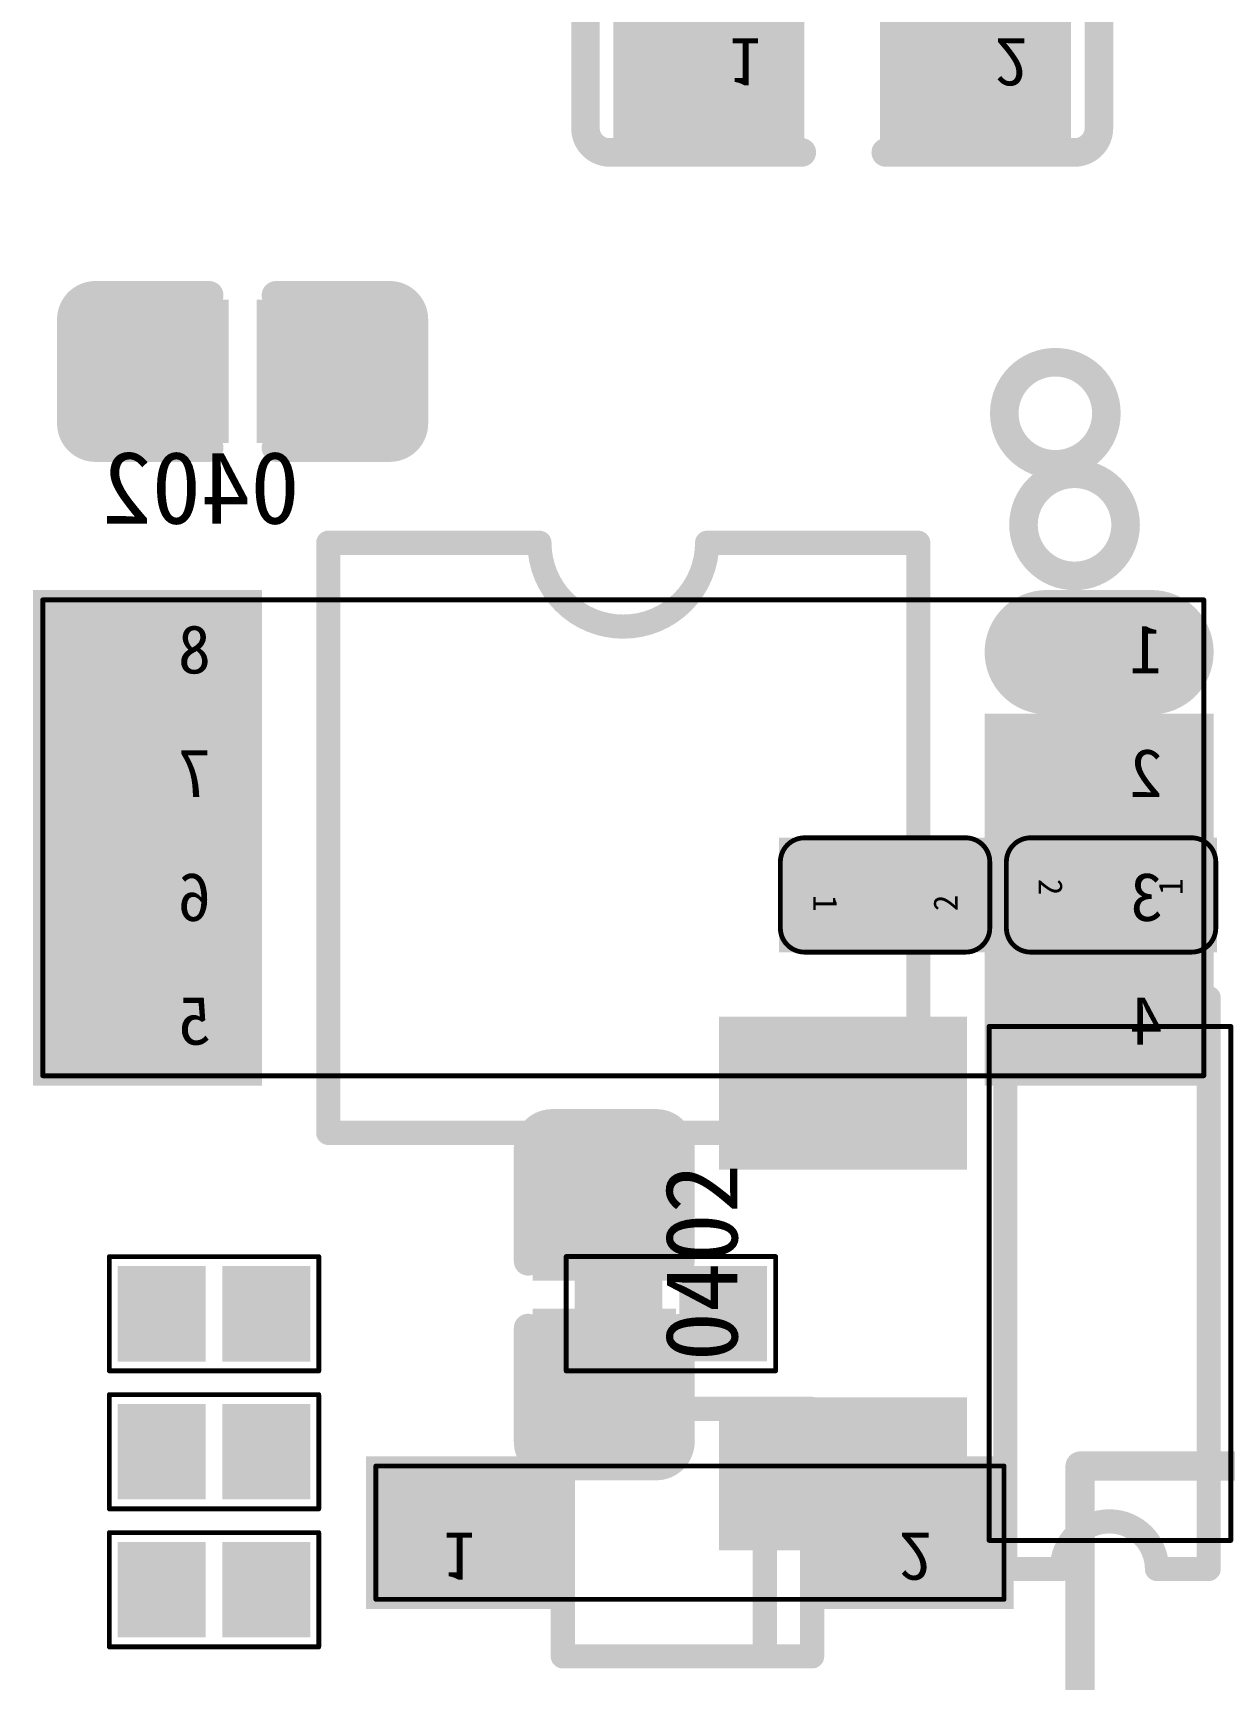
# Model space of a CAD drawing. Header units: millimetres. Extents: x 7.33 to 10.08, y 7.01 to 8.78.
# Drawn here: x 9.6034 to 9.8498, y 7.4157 to 7.7561 of the extents above; entities that cross this region are included whole.
import ezdxf

# ---------------------------------------------------------------- set-up
doc = ezdxf.new("R2010")
doc.units = ezdxf.units.MM
doc.header["$MEASUREMENT"] = 0
for name, color, linetype in [('BottomLayer', 5, 'Continuous'), ('BottomOverlay', 54, 'Continuous'), ('BottomPaste', 16, 'Continuous'), ('BottomSolder', 6, 'Continuous'), ('Mechanical1', 6, 'Continuous'), ('Mechanical16', 56, 'Continuous'), ('Mechanical20', 56, 'Continuous'), ('Mechanical5', 56, 'Continuous'), ('TopLayer', 1, 'Continuous'), ('TopOverlay', 2, 'Continuous'), ('TopPaste', 8, 'Continuous'), ('TopSolder', 216, 'Continuous')]:
    doc.layers.add(name, color=color, linetype=linetype)

# ---------------------------------------------------------------- blocks, each defined once
blk = doc.blocks.new('TSSOP8_3R10X3R10X1R10_B_16')
at = {"layer": 'BottomLayer', "const_width": 0.01772}
blk.add_lwpolyline([(-0.10926, -0.03839), (-0.0876, -0.03839)], dxfattribs=at)
at = {"layer": 'BottomLayer', "const_width": 0.00886}
for points in [[(-0.11369, -0.03839, 1), (-0.10483, -0.03839, 1)], [(-0.09203, -0.03839, 1), (-0.08317, -0.03839, 1)]]:
    blk.add_lwpolyline(points, format="xyb", close=True, dxfattribs=at)
at = {"layer": 'BottomLayer'}
for points in [[(-0.07874, 0.04725), (-0.11811, 0.04725), (-0.07874, 0.02953), (-0.11811, 0.02953)], [(0.11811, 0.04725), (0.07874, 0.04725), (0.11811, 0.02953), (0.07874, 0.02953)], [(-0.07874, 0.02166), (-0.11811, 0.02166), (-0.07874, 0.00394), (-0.11811, 0.00394)], [(0.11811, 0.02166), (0.07874, 0.02166), (0.11811, 0.00394), (0.07874, 0.00394)], [(-0.07874, -0.00394), (-0.11811, -0.00394), (-0.07874, -0.02166), (-0.11811, -0.02166)], [(0.11811, -0.00394), (0.07874, -0.00394), (0.11811, -0.02166), (0.07874, -0.02166)], [(0.11811, -0.02953), (0.07874, -0.02953), (0.11811, -0.04725), (0.07874, -0.04725)]]:
    blk.add_solid(points, dxfattribs=at)
at = {"layer": 'BottomOverlay', "const_width": 0.005}
for points in [[(0.06102, 0.06102), (-0.06102, 0.06102)], [(-0.06102, 0.06102), (-0.06102, -0.06102)], [(0.06102, 0.06102), (0.06102, -0.06102)], [(-0.01734, -0.06102), (-0.06102, -0.06102)], [(0.06102, -0.06102), (0.01734, -0.06102)]]:
    blk.add_lwpolyline(points, dxfattribs=at)
at = {"layer": 'BottomOverlay'}
for points, const_width in [([(-0.06227, 0.06102, 1), (-0.05977, 0.06102, 1)], 0.0025), ([(-0.06227, 0.06102, 1), (-0.05977, 0.06102, 1)], 0.0025), ([(0.05977, 0.06102, 1), (0.06227, 0.06102, 1)], 0.0025), ([(0.05977, 0.06102, 1), (0.06227, 0.06102, 1)], 0.0025), ([(-0.08278, -0.06473, 1), (-0.1039, -0.06473, 1)], 0.00591), ([(-0.06227, -0.06102, 1), (-0.05977, -0.06102, 1)], 0.0025), ([(-0.06227, -0.06102, 1), (-0.05977, -0.06102, 1)], 0.0025), ([(-0.01859, -0.06102, 1), (-0.01609, -0.06102, 1)], 0.0025), ([(-0.01859, -0.06102, 1), (-0.01609, -0.06102, 1)], 0.0025), ([(0.01609, -0.06102, 1), (0.01859, -0.06102, 1)], 0.0025), ([(0.01609, -0.06102, 1), (0.01859, -0.06102, 1)], 0.0025), ([(0.05977, -0.06102, 1), (0.06227, -0.06102, 1)], 0.0025), ([(0.05977, -0.06102, 1), (0.06227, -0.06102, 1)], 0.0025), ([(-0.10537, -0.06473, 1), (-0.10242, -0.06473, 1)], 0.00296), ([(-0.08425, -0.06473, 1), (-0.0813, -0.06473, 1)], 0.00296)]:
    blk.add_lwpolyline(points, format="xyb", close=True, dxfattribs=dict(at, const_width=const_width))
at = {"layer": 'BottomOverlay', "const_width": 0.005}
blk.add_lwpolyline([(-0.01734, -0.06102, -1), (0.01734, -0.06102)], format="xyb", dxfattribs=at)
at = {"layer": 'BottomPaste', "const_width": 0.01772}
blk.add_lwpolyline([(-0.10926, -0.03839), (-0.0876, -0.03839)], dxfattribs=at)
at = {"layer": 'BottomPaste', "const_width": 0.00886}
for points in [[(-0.11369, -0.03839, 1), (-0.10483, -0.03839, 1)], [(-0.09203, -0.03839, 1), (-0.08317, -0.03839, 1)]]:
    blk.add_lwpolyline(points, format="xyb", close=True, dxfattribs=at)
at = {"layer": 'BottomPaste'}
for points in [[(-0.07874, 0.04725), (-0.11811, 0.04725), (-0.07874, 0.02953), (-0.11811, 0.02953)], [(0.11811, 0.04725), (0.07874, 0.04725), (0.11811, 0.02953), (0.07874, 0.02953)], [(-0.07874, 0.02166), (-0.11811, 0.02166), (-0.07874, 0.00394), (-0.11811, 0.00394)], [(0.11811, 0.02166), (0.07874, 0.02166), (0.11811, 0.00394), (0.07874, 0.00394)], [(-0.07874, -0.00394), (-0.11811, -0.00394), (-0.07874, -0.02166), (-0.11811, -0.02166)], [(0.11811, -0.00394), (0.07874, -0.00394), (0.11811, -0.02166), (0.07874, -0.02166)], [(0.11811, -0.02953), (0.07874, -0.02953), (0.11811, -0.04725), (0.07874, -0.04725)]]:
    blk.add_solid(points, dxfattribs=at)
at = {"layer": 'BottomSolder', "const_width": 0.02572}
blk.add_lwpolyline([(-0.10926, -0.03839), (-0.0876, -0.03839)], dxfattribs=at)
at = {"layer": 'BottomSolder', "const_width": 0.01286}
for points in [[(-0.11569, -0.03839, 1), (-0.10283, -0.03839, 1)], [(-0.09403, -0.03839, 1), (-0.08117, -0.03839, 1)]]:
    blk.add_lwpolyline(points, format="xyb", close=True, dxfattribs=at)
at = {"layer": 'BottomSolder'}
for points in [[(-0.07475, 0.05125), (-0.12212, 0.05125), (-0.07475, 0.02553), (-0.12212, 0.02553)], [(0.12212, 0.05125), (0.07475, 0.05125), (0.12212, 0.02553), (0.07475, 0.02553)], [(-0.07475, 0.02566), (-0.12212, 0.02566), (-0.07475, -0.00006), (-0.12212, -0.00006)], [(0.12212, 0.02566), (0.07475, 0.02566), (0.12212, -0.00006), (0.07475, -0.00006)], [(-0.07475, 0.00006), (-0.12212, 0.00006), (-0.07475, -0.02566), (-0.12212, -0.02566)], [(0.12212, 0.00006), (0.07475, 0.00006), (0.12212, -0.02566), (0.07475, -0.02566)], [(0.12212, -0.02553), (0.07475, -0.02553), (0.12212, -0.05125), (0.07475, -0.05125)]]:
    blk.add_solid(points, dxfattribs=at)
at = {"layer": 'Mechanical16'}
for points, const_width in [([(-0.06102, 0.06102), (-0.06102, -0.06102)], 0.005), ([(0.06102, 0.06102), (-0.06102, 0.06102)], 0.005), ([(0.06102, 0.06102), (0.06102, -0.06102)], 0.005), ([(-0.12008, 0.04921), (-0.12008, -0.04921)], 0.001), ([(0.12008, 0.04921), (-0.12008, 0.04921)], 0.001), ([(0.12008, 0.04921), (0.12008, -0.04921)], 0.001), ([(0.12008, -0.04921), (-0.12008, -0.04921)], 0.001), ([(-0.01734, -0.06102), (-0.06102, -0.06102)], 0.005), ([(0.06102, -0.06102), (0.01734, -0.06102)], 0.005)]:
    blk.add_lwpolyline(points, dxfattribs=dict(at, const_width=const_width))
for points, const_width in [([(-0.06227, 0.06102, 1), (-0.05977, 0.06102, 1)], 0.0025), ([(-0.06227, 0.06102, 1), (-0.05977, 0.06102, 1)], 0.0025), ([(0.05977, 0.06102, 1), (0.06227, 0.06102, 1)], 0.0025), ([(0.05977, 0.06102, 1), (0.06227, 0.06102, 1)], 0.0025), ([(-0.12033, 0.04921, 1), (-0.11983, 0.04921, 1)], 0.0005), ([(-0.12033, 0.04921, 1), (-0.11983, 0.04921, 1)], 0.0005), ([(0.11983, 0.04921, 1), (0.12033, 0.04921, 1)], 0.0005), ([(0.11983, 0.04921, 1), (0.12033, 0.04921, 1)], 0.0005), ([(-0.12033, -0.04921, 1), (-0.11983, -0.04921, 1)], 0.0005), ([(-0.12033, -0.04921, 1), (-0.11983, -0.04921, 1)], 0.0005), ([(0.11983, -0.04921, 1), (0.12033, -0.04921, 1)], 0.0005), ([(0.11983, -0.04921, 1), (0.12033, -0.04921, 1)], 0.0005), ([(-0.06227, -0.06102, 1), (-0.05977, -0.06102, 1)], 0.0025), ([(-0.06227, -0.06102, 1), (-0.05977, -0.06102, 1)], 0.0025), ([(-0.01859, -0.06102, 1), (-0.01609, -0.06102, 1)], 0.0025), ([(-0.01859, -0.06102, 1), (-0.01609, -0.06102, 1)], 0.0025), ([(0.01609, -0.06102, 1), (0.01859, -0.06102, 1)], 0.0025), ([(0.01609, -0.06102, 1), (0.01859, -0.06102, 1)], 0.0025), ([(0.05977, -0.06102, 1), (0.06227, -0.06102, 1)], 0.0025), ([(0.05977, -0.06102, 1), (0.06227, -0.06102, 1)], 0.0025), ([(-0.07881, -0.0878, 1), (-0.09993, -0.0878, 1)], 0.00591), ([(-0.10141, -0.0878, 1), (-0.09845, -0.0878, 1)], 0.00296), ([(-0.08029, -0.0878, 1), (-0.07733, -0.0878, 1)], 0.00296)]:
    blk.add_lwpolyline(points, format="xyb", close=True, dxfattribs=dict(at, const_width=const_width))
at = {"layer": 'Mechanical16', "const_width": 0.005}
blk.add_lwpolyline([(-0.01734, -0.06102, -1), (0.01734, -0.06102)], format="xyb", dxfattribs=at)
at = {"layer": 'Mechanical20', "text_generation_flag": 2}
for s, p in [('4', (-0.11154, 0.04278)), ('5', (0.08532, 0.04278)), ('3', (-0.11154, 0.01719)), ('6', (0.08532, 0.01719)), ('2', (-0.11154, -0.00841)), ('7', (0.08532, -0.00841)), ('1', (-0.11154, -0.034)), ('8', (0.08532, -0.034))]:
    blk.add_text(s, height=0.01, rotation=180, dxfattribs=at).set_placement(p)
blk = doc.blocks.new('SOT_23_5_17')
at = {"layer": 'Mechanical16'}
for points, const_width in [([(-0.02041, 0.05905), (-0.02041, -0.05905)], 0.005), ([(-0.00972, 0.05905), (-0.02041, 0.05905)], 0.005), ([(0.02165, 0.05905), (0.00996, 0.05905)], 0.005), ([(0.02165, 0.05905), (0.02165, -0.05905)], 0.005), ([(0.025, 0.05315), (-0.025, 0.05315)], 0.001), ([(-0.025, 0.05315), (-0.025, -0.05315)], 0.001), ([(0.025, 0.05315), (0.025, -0.05315)], 0.001), ([(0.025, -0.05315), (-0.025, -0.05315)], 0.001), ([(0.02165, -0.05905), (-0.02041, -0.05905)], 0.005)]:
    blk.add_lwpolyline(points, dxfattribs=dict(at, const_width=const_width))
for points, const_width in [([(-0.02166, 0.05905, 1), (-0.01916, 0.05905, 1)], 0.0025), ([(-0.02166, 0.05905, 1), (-0.01916, 0.05905, 1)], 0.0025), ([(-0.01097, 0.05905, 1), (-0.00847, 0.05905, 1)], 0.0025), ([(-0.01097, 0.05905, 1), (-0.00847, 0.05905, 1)], 0.0025), ([(0.00871, 0.05905, 1), (0.01121, 0.05905, 1)], 0.0025), ([(0.00871, 0.05905, 1), (0.01121, 0.05905, 1)], 0.0025), ([(0.0204, 0.05905, 1), (0.0229, 0.05905, 1)], 0.0025), ([(0.0204, 0.05905, 1), (0.0229, 0.05905, 1)], 0.0025), ([(-0.02525, 0.05315, 1), (-0.02475, 0.05315, 1)], 0.0005), ([(-0.02525, 0.05315, 1), (-0.02475, 0.05315, 1)], 0.0005), ([(0.02475, 0.05315, 1), (0.02525, 0.05315, 1)], 0.0005), ([(0.02475, 0.05315, 1), (0.02525, 0.05315, 1)], 0.0005), ([(-0.02525, -0.05315, 1), (-0.02475, -0.05315, 1)], 0.0005), ([(-0.02525, -0.05315, 1), (-0.02475, -0.05315, 1)], 0.0005), ([(0.02475, -0.05315, 1), (0.02525, -0.05315, 1)], 0.0005), ([(0.02475, -0.05315, 1), (0.02525, -0.05315, 1)], 0.0005), ([(-0.02166, -0.05905, 1), (-0.01916, -0.05905, 1)], 0.0025), ([(-0.02166, -0.05905, 1), (-0.01916, -0.05905, 1)], 0.0025), ([(0.0204, -0.05905, 1), (0.0229, -0.05905, 1)], 0.0025), ([(0.0204, -0.05905, 1), (0.0229, -0.05905, 1)], 0.0025)]:
    blk.add_lwpolyline(points, format="xyb", close=True, dxfattribs=dict(at, const_width=const_width))
at = {"layer": 'Mechanical16', "const_width": 0.005}
blk.add_lwpolyline([(0.00996, 0.05905, -1), (-0.00972, 0.05905)], format="xyb", dxfattribs=at)
at = {"layer": 'TopLayer', "const_width": 0.02362}
blk.add_lwpolyline([(-0.04515, 0.03937), (-0.06485, 0.03937)], dxfattribs=at)
at = {"layer": 'TopLayer', "const_width": 0.01181}
for points in [[(-0.07075, 0.03937, 1), (-0.05894, 0.03937, 1)], [(-0.05106, 0.03937, 1), (-0.03925, 0.03937, 1)]]:
    blk.add_lwpolyline(points, format="xyb", close=True, dxfattribs=at)
at = {"layer": 'TopLayer'}
for points in [[(0.03358, 0.05118), (0.03358, 0.02756), (0.0769, 0.05118), (0.0769, 0.02756)], [(-0.07666, 0.01181), (-0.07666, -0.01181), (-0.03334, 0.01181), (-0.03334, -0.01181)], [(-0.07666, -0.02756), (-0.07666, -0.05118), (-0.03334, -0.02756), (-0.03334, -0.05118)], [(0.03358, -0.02756), (0.03358, -0.05118), (0.0769, -0.02756), (0.0769, -0.05118)]]:
    blk.add_solid(points, dxfattribs=at)
at = {"layer": 'TopOverlay'}
for p, q in [((-0.04789, 0.05906), (-0.06102, 0.06398)), ((-0.06102, 0.06398), (-0.06102, 0.05413)), ((-0.06102, 0.05413), (-0.04789, 0.05906))]:
    blk.add_line(p, q, dxfattribs=at)
at = {"layer": 'TopOverlay', "const_width": 0.005}
for points in [[(-0.00972, 0.05905), (-0.02041, 0.05905)], [(-0.02041, 0.05905), (-0.02041, -0.05905)], [(0.02165, 0.05905), (0.00996, 0.05905)], [(0.02165, 0.05905), (0.02165, -0.05905)], [(0.02165, -0.05905), (-0.02041, -0.05905)]]:
    blk.add_lwpolyline(points, dxfattribs=at)
at = {"layer": 'TopOverlay', "const_width": 0.0025}
for points in [[(-0.02166, 0.05905, 1), (-0.01916, 0.05905, 1)], [(-0.02166, 0.05905, 1), (-0.01916, 0.05905, 1)], [(-0.01097, 0.05905, 1), (-0.00847, 0.05905, 1)], [(-0.01097, 0.05905, 1), (-0.00847, 0.05905, 1)], [(0.00871, 0.05905, 1), (0.01121, 0.05905, 1)], [(0.00871, 0.05905, 1), (0.01121, 0.05905, 1)], [(0.0204, 0.05905, 1), (0.0229, 0.05905, 1)], [(0.0204, 0.05905, 1), (0.0229, 0.05905, 1)], [(-0.02166, -0.05905, 1), (-0.01916, -0.05905, 1)], [(-0.02166, -0.05905, 1), (-0.01916, -0.05905, 1)], [(0.0204, -0.05905, 1), (0.0229, -0.05905, 1)], [(0.0204, -0.05905, 1), (0.0229, -0.05905, 1)]]:
    blk.add_lwpolyline(points, format="xyb", close=True, dxfattribs=at)
at = {"layer": 'TopOverlay', "const_width": 0.005}
blk.add_lwpolyline([(0.00996, 0.05905, -1), (-0.00972, 0.05905)], format="xyb", dxfattribs=at)
at = {"layer": 'TopPaste', "const_width": 0.02362}
blk.add_lwpolyline([(-0.04515, 0.03937), (-0.06485, 0.03937)], dxfattribs=at)
at = {"layer": 'TopPaste', "const_width": 0.01181}
for points in [[(-0.07075, 0.03937, 1), (-0.05894, 0.03937, 1)], [(-0.05106, 0.03937, 1), (-0.03925, 0.03937, 1)]]:
    blk.add_lwpolyline(points, format="xyb", close=True, dxfattribs=at)
at = {"layer": 'TopPaste'}
for points in [[(0.03358, 0.05118), (0.03358, 0.02756), (0.0769, 0.05118), (0.0769, 0.02756)], [(-0.07666, 0.01181), (-0.07666, -0.01181), (-0.03334, 0.01181), (-0.03334, -0.01181)], [(-0.07666, -0.02756), (-0.07666, -0.05118), (-0.03334, -0.02756), (-0.03334, -0.05118)], [(0.03358, -0.02756), (0.03358, -0.05118), (0.0769, -0.02756), (0.0769, -0.05118)]]:
    blk.add_solid(points, dxfattribs=at)
at = {"layer": 'TopSolder', "const_width": 0.03162}
blk.add_lwpolyline([(-0.04515, 0.03937), (-0.06485, 0.03937)], dxfattribs=at)
at = {"layer": 'TopSolder', "const_width": 0.01581}
for points in [[(-0.07275, 0.03937, 1), (-0.05694, 0.03937, 1)], [(-0.05306, 0.03937, 1), (-0.03725, 0.03937, 1)]]:
    blk.add_lwpolyline(points, format="xyb", close=True, dxfattribs=at)
at = {"layer": 'TopSolder'}
for points in [[(0.02958, 0.05518), (0.02958, 0.02356), (0.0809, 0.05518), (0.0809, 0.02356)], [(-0.08066, 0.01581), (-0.08066, -0.01581), (-0.02934, 0.01581), (-0.02934, -0.01581)], [(-0.08066, -0.02356), (-0.08066, -0.05518), (-0.02934, -0.02356), (-0.02934, -0.05518)], [(0.02958, -0.02356), (0.02958, -0.05518), (0.0809, -0.02356), (0.0809, -0.05518)]]:
    blk.add_solid(points, dxfattribs=at)
blk = doc.blocks.new('R0201_B_97')
at = {"layer": 'BottomLayer'}
for points in [[(-0.01792, -0.00788), (-0.00375, -0.00788), (-0.01792, 0.00787), (-0.00375, 0.00787)], [(0.00374, -0.00788), (0.01791, -0.00788), (0.00374, 0.00787), (0.01791, 0.00787)]]:
    blk.add_solid(points, dxfattribs=at)
at = {"layer": 'BottomOverlay', "const_width": 0.001}
for points in [[(-0.02166, -0.01182), (-0.02166, 0.01182)], [(-0.02166, 0.01182), (0.02166, 0.01182)], [(0.02166, -0.01182), (0.02166, 0.01182)], [(-0.02166, -0.01182), (0.02166, -0.01182)]]:
    blk.add_lwpolyline(points, dxfattribs=at)
at = {"layer": 'BottomOverlay', "const_width": 0.0005}
for points in [[(-0.02191, 0.01182, 1), (-0.02141, 0.01182, 1)], [(-0.02191, 0.01182, 1), (-0.02141, 0.01182, 1)], [(0.02141, 0.01182, 1), (0.02191, 0.01182, 1)], [(0.02141, 0.01182, 1), (0.02191, 0.01182, 1)], [(-0.02191, -0.01182, 1), (-0.02141, -0.01182, 1)], [(-0.02191, -0.01182, 1), (-0.02141, -0.01182, 1)], [(0.02141, -0.01182, 1), (0.02191, -0.01182, 1)], [(0.02141, -0.01182, 1), (0.02191, -0.01182, 1)]]:
    blk.add_lwpolyline(points, format="xyb", close=True, dxfattribs=at)
at = {"layer": 'BottomPaste'}
for points in [[(-0.01792, -0.00788), (-0.00375, -0.00788), (-0.01792, 0.00787), (-0.00375, 0.00787)], [(0.00374, -0.00788), (0.01791, -0.00788), (0.00374, 0.00787), (0.01791, 0.00787)]]:
    blk.add_solid(points, dxfattribs=at)
at = {"layer": 'BottomSolder'}
for points in [[(-0.01992, -0.00988), (-0.00175, -0.00988), (-0.01992, 0.00987), (-0.00175, 0.00987)], [(0.00174, -0.00988), (0.01991, -0.00988), (0.00174, 0.00987), (0.01991, 0.00987)]]:
    blk.add_solid(points, dxfattribs=at)
blk = doc.blocks.new('R0201_B_103')
at = {"layer": 'BottomLayer'}
for points in [[(-0.01792, -0.00788), (-0.00375, -0.00788), (-0.01792, 0.00787), (-0.00375, 0.00787)], [(0.00374, -0.00788), (0.01791, -0.00788), (0.00374, 0.00787), (0.01791, 0.00787)]]:
    blk.add_solid(points, dxfattribs=at)
at = {"layer": 'BottomOverlay', "const_width": 0.001}
for points in [[(-0.02166, 0.01182), (-0.02166, -0.01182)], [(0.02166, 0.01182), (-0.02166, 0.01182)], [(0.02166, 0.01182), (0.02166, -0.01182)], [(0.02166, -0.01182), (-0.02166, -0.01182)]]:
    blk.add_lwpolyline(points, dxfattribs=at)
at = {"layer": 'BottomOverlay', "const_width": 0.0005}
for points in [[(-0.02191, 0.01182, 1), (-0.02141, 0.01182, 1)], [(-0.02191, 0.01182, 1), (-0.02141, 0.01182, 1)], [(0.02141, 0.01182, 1), (0.02191, 0.01182, 1)], [(0.02141, 0.01182, 1), (0.02191, 0.01182, 1)], [(-0.02191, -0.01182, 1), (-0.02141, -0.01182, 1)], [(-0.02191, -0.01182, 1), (-0.02141, -0.01182, 1)], [(0.02141, -0.01182, 1), (0.02191, -0.01182, 1)], [(0.02141, -0.01182, 1), (0.02191, -0.01182, 1)]]:
    blk.add_lwpolyline(points, format="xyb", close=True, dxfattribs=at)
at = {"layer": 'BottomPaste'}
for points in [[(-0.01792, -0.00788), (-0.00375, -0.00788), (-0.01792, 0.00787), (-0.00375, 0.00787)], [(0.00374, -0.00788), (0.01791, -0.00788), (0.00374, 0.00787), (0.01791, 0.00787)]]:
    blk.add_solid(points, dxfattribs=at)
at = {"layer": 'BottomSolder'}
for points in [[(-0.01992, -0.00988), (-0.00175, -0.00988), (-0.01992, 0.00987), (-0.00175, 0.00987)], [(0.00174, -0.00988), (0.01991, -0.00988), (0.00174, 0.00987), (0.01991, 0.00987)]]:
    blk.add_solid(points, dxfattribs=at)
blk = doc.blocks.new('R0201_B_106')
at = {"layer": 'BottomLayer'}
for points in [[(-0.01792, -0.00788), (-0.00375, -0.00788), (-0.01792, 0.00787), (-0.00375, 0.00787)], [(0.00374, -0.00788), (0.01791, -0.00788), (0.00374, 0.00787), (0.01791, 0.00787)]]:
    blk.add_solid(points, dxfattribs=at)
at = {"layer": 'BottomOverlay', "const_width": 0.001}
for points in [[(-0.02166, 0.01182), (-0.02166, -0.01182)], [(0.02166, 0.01182), (-0.02166, 0.01182)], [(0.02166, 0.01182), (0.02166, -0.01182)], [(0.02166, -0.01182), (-0.02166, -0.01182)]]:
    blk.add_lwpolyline(points, dxfattribs=at)
at = {"layer": 'BottomOverlay', "const_width": 0.0005}
for points in [[(-0.02191, 0.01182, 1), (-0.02141, 0.01182, 1)], [(-0.02191, 0.01182, 1), (-0.02141, 0.01182, 1)], [(0.02141, 0.01182, 1), (0.02191, 0.01182, 1)], [(0.02141, 0.01182, 1), (0.02191, 0.01182, 1)], [(-0.02191, -0.01182, 1), (-0.02141, -0.01182, 1)], [(-0.02191, -0.01182, 1), (-0.02141, -0.01182, 1)], [(0.02141, -0.01182, 1), (0.02191, -0.01182, 1)], [(0.02141, -0.01182, 1), (0.02191, -0.01182, 1)]]:
    blk.add_lwpolyline(points, format="xyb", close=True, dxfattribs=at)
at = {"layer": 'BottomPaste'}
for points in [[(-0.01792, -0.00788), (-0.00375, -0.00788), (-0.01792, 0.00787), (-0.00375, 0.00787)], [(0.00374, -0.00788), (0.01791, -0.00788), (0.00374, 0.00787), (0.01791, 0.00787)]]:
    blk.add_solid(points, dxfattribs=at)
at = {"layer": 'BottomSolder'}
for points in [[(-0.01992, -0.00988), (-0.00175, -0.00988), (-0.01992, 0.00987), (-0.00175, 0.00987)], [(0.00174, -0.00988), (0.01991, -0.00988), (0.00174, 0.00987), (0.01991, 0.00987)]]:
    blk.add_solid(points, dxfattribs=at)
blk = doc.blocks.new('R0201_B_107')
at = {"layer": 'BottomLayer'}
for points in [[(-0.01792, -0.00788), (-0.00375, -0.00788), (-0.01792, 0.00787), (-0.00375, 0.00787)], [(0.00374, -0.00788), (0.01791, -0.00788), (0.00374, 0.00787), (0.01791, 0.00787)]]:
    blk.add_solid(points, dxfattribs=at)
at = {"layer": 'BottomOverlay', "const_width": 0.001}
for points in [[(-0.02166, -0.01182), (-0.02166, 0.01182)], [(-0.02166, 0.01182), (0.02166, 0.01182)], [(0.02166, -0.01182), (0.02166, 0.01182)], [(-0.02166, -0.01182), (0.02166, -0.01182)]]:
    blk.add_lwpolyline(points, dxfattribs=at)
at = {"layer": 'BottomOverlay', "const_width": 0.0005}
for points in [[(-0.02191, 0.01182, 1), (-0.02141, 0.01182, 1)], [(-0.02191, 0.01182, 1), (-0.02141, 0.01182, 1)], [(0.02141, 0.01182, 1), (0.02191, 0.01182, 1)], [(0.02141, 0.01182, 1), (0.02191, 0.01182, 1)], [(-0.02191, -0.01182, 1), (-0.02141, -0.01182, 1)], [(-0.02191, -0.01182, 1), (-0.02141, -0.01182, 1)], [(0.02141, -0.01182, 1), (0.02191, -0.01182, 1)], [(0.02141, -0.01182, 1), (0.02191, -0.01182, 1)]]:
    blk.add_lwpolyline(points, format="xyb", close=True, dxfattribs=at)
at = {"layer": 'BottomPaste'}
for points in [[(-0.01792, -0.00788), (-0.00375, -0.00788), (-0.01792, 0.00787), (-0.00375, 0.00787)], [(0.00374, -0.00788), (0.01791, -0.00788), (0.00374, 0.00787), (0.01791, 0.00787)]]:
    blk.add_solid(points, dxfattribs=at)
at = {"layer": 'BottomSolder'}
for points in [[(-0.01992, -0.00988), (-0.00175, -0.00988), (-0.01992, 0.00987), (-0.00175, 0.00987)], [(0.00174, -0.00988), (0.01991, -0.00988), (0.00174, 0.00987), (0.01991, 0.00987)]]:
    blk.add_solid(points, dxfattribs=at)
blk = doc.blocks.new('SOD_323_B_240')
at = {"layer": 'BottomLayer'}
for points in [[(-0.03149, 0.011809), (-0.06299, 0.011809), (-0.03149, -0.011809), (-0.06299, -0.011809)], [(0.06299, 0.011809), (0.03149, 0.011809), (0.06299, -0.011809), (0.03149, -0.011809)]]:
    blk.add_solid(points, dxfattribs=at)
at = {"layer": 'BottomOverlay', "const_width": 0.005}
for points in [[(-0.02527, 0.02559), (-0.02527, -0.02559)], [(0.0263, 0.02559), (-0.02527, 0.02559)], [(0.0263, 0.02559), (0.0263, -0.02559)], [(-0.01549, 0.02362), (-0.01549, -0.02362)], [(0.0263, -0.02559), (-0.02527, -0.02559)]]:
    blk.add_lwpolyline(points, dxfattribs=at)
at = {"layer": 'BottomOverlay', "const_width": 0.0025}
for points in [[(-0.02652, 0.02559, 1), (-0.02402, 0.02559, 1)], [(-0.02652, 0.02559, 1), (-0.02402, 0.02559, 1)], [(0.02505, 0.02559, 1), (0.02755, 0.02559, 1)], [(0.02505, 0.02559, 1), (0.02755, 0.02559, 1)], [(-0.01674, 0.02362, 1), (-0.01424, 0.02362, 1)], [(-0.02652, -0.02559, 1), (-0.02402, -0.02559, 1)], [(-0.02652, -0.02559, 1), (-0.02402, -0.02559, 1)], [(-0.01674, -0.02362, 1), (-0.01424, -0.02362, 1)], [(0.02505, -0.02559, 1), (0.02755, -0.02559, 1)], [(0.02505, -0.02559, 1), (0.02755, -0.02559, 1)]]:
    blk.add_lwpolyline(points, format="xyb", close=True, dxfattribs=at)
at = {"layer": 'BottomPaste'}
for points in [[(-0.03149, 0.011809), (-0.06299, 0.011809), (-0.03149, -0.011809), (-0.06299, -0.011809)], [(0.06299, 0.011809), (0.03149, 0.011809), (0.06299, -0.011809), (0.03149, -0.011809)]]:
    blk.add_solid(points, dxfattribs=at)
at = {"layer": 'BottomSolder'}
for points in [[(-0.02749, 0.015809), (-0.06699, 0.015809), (-0.02749, -0.015809), (-0.06699, -0.015809)], [(0.06699, 0.015809), (0.02749, 0.015809), (0.06699, -0.015809), (0.02749, -0.015809)]]:
    blk.add_solid(points, dxfattribs=at)
at = {"layer": 'Mechanical16', "const_width": 0.001}
for points in [[(-0.06496, 0.01378), (-0.06496, -0.01378)], [(0.06496, 0.01378), (-0.06496, 0.01378)], [(0.06496, 0.01378), (0.06496, -0.01378)], [(0.06496, -0.01378), (-0.06496, -0.01378)]]:
    blk.add_lwpolyline(points, dxfattribs=at)
at = {"layer": 'Mechanical16', "const_width": 0.0005}
for points in [[(-0.06521, 0.01378, 1), (-0.06471, 0.01378, 1)], [(-0.06521, 0.01378, 1), (-0.06471, 0.01378, 1)], [(0.06471, 0.01378, 1), (0.06521, 0.01378, 1)], [(0.06471, 0.01378, 1), (0.06521, 0.01378, 1)], [(-0.06521, -0.01378, 1), (-0.06471, -0.01378, 1)], [(-0.06521, -0.01378, 1), (-0.06471, -0.01378, 1)], [(0.06471, -0.01378, 1), (0.06521, -0.01378, 1)], [(0.06471, -0.01378, 1), (0.06521, -0.01378, 1)]]:
    blk.add_lwpolyline(points, format="xyb", close=True, dxfattribs=at)
at = {"layer": 'Mechanical20', "text_generation_flag": 2}
for s, p in [('2', (-0.04324, 0)), ('1', (0.05124, 0))]:
    blk.add_text(s, height=0.01, dxfattribs=at).set_placement(p)
blk = doc.blocks.new('SOT_23_B_241')
at = {"layer": 'BottomLayer'}
for points in [[(-0.05315, 0.02166), (-0.02165, 0.02166), (-0.05315, 0.06497), (-0.02165, 0.06497)], [(0.02165, 0.02166), (0.05315, 0.02166), (0.02165, 0.06497), (0.05315, 0.06497)], [(-0.01575, -0.06497), (0.01575, -0.06497), (-0.01575, -0.02166), (0.01575, -0.02166)]]:
    blk.add_solid(points, dxfattribs=at)
at = {"layer": 'BottomOverlay', "const_width": 0.00606}
for points in [[(-0.06299, 0.03557), (-0.06299, -0.03543)], [(0.00984, 0.03543), (-0.00984, 0.03543)], [(0.06299, 0.03557), (0.06299, -0.03543)], [(-0.03, -0.03543), (-0.06299, -0.03543)], [(0.06299, -0.03543), (0.03, -0.03543)]]:
    blk.add_lwpolyline(points, dxfattribs=at)
at = {"layer": 'BottomOverlay', "const_width": 0.00303}
for points in [[(-0.0645, 0.03557, 1), (-0.06147, 0.03557, 1)], [(-0.01135, 0.03543, 1), (-0.00832, 0.03543, 1)], [(0.00832, 0.03543, 1), (0.01135, 0.03543, 1)], [(0.06147, 0.03557, 1), (0.0645, 0.03557, 1)], [(-0.0645, -0.03543, 1), (-0.06147, -0.03543, 1)], [(-0.0645, -0.03543, 1), (-0.06147, -0.03543, 1)], [(-0.03151, -0.03543, 1), (-0.02849, -0.03543, 1)], [(0.02849, -0.03543, 1), (0.03151, -0.03543, 1)], [(0.06147, -0.03543, 1), (0.0645, -0.03543, 1)], [(0.06147, -0.03543, 1), (0.0645, -0.03543, 1)]]:
    blk.add_lwpolyline(points, format="xyb", close=True, dxfattribs=at)
at = {"layer": 'BottomPaste'}
for points in [[(-0.05315, 0.02166), (-0.02165, 0.02166), (-0.05315, 0.06497), (-0.02165, 0.06497)], [(0.02165, 0.02166), (0.05315, 0.02166), (0.02165, 0.06497), (0.05315, 0.06497)], [(-0.01575, -0.06497), (0.01575, -0.06497), (-0.01575, -0.02166), (0.01575, -0.02166)]]:
    blk.add_solid(points, dxfattribs=at)
at = {"layer": 'BottomSolder'}
for points in [[(-0.05715, 0.01766), (-0.01765, 0.01766), (-0.05715, 0.06897), (-0.01765, 0.06897)], [(0.01765, 0.01766), (0.05715, 0.01766), (0.01765, 0.06897), (0.05715, 0.06897)], [(-0.01975, -0.06897), (0.01975, -0.06897), (-0.01975, -0.01766), (0.01975, -0.01766)]]:
    blk.add_solid(points, dxfattribs=at)
at = {"layer": 'Mechanical16', "const_width": 0.00606}
for points in [[(-0.06299, 0.03557), (-0.06299, -0.03543)], [(0.00984, 0.03543), (-0.00984, 0.03543)], [(0.06299, 0.03557), (0.06299, -0.03543)], [(-0.03, -0.03543), (-0.06299, -0.03543)], [(0.06299, -0.03543), (0.03, -0.03543)]]:
    blk.add_lwpolyline(points, dxfattribs=at)
at = {"layer": 'Mechanical16', "const_width": 0.00303}
for points in [[(-0.0645, 0.03557, 1), (-0.06147, 0.03557, 1)], [(-0.01135, 0.03543, 1), (-0.00832, 0.03543, 1)], [(0.00832, 0.03543, 1), (0.01135, 0.03543, 1)], [(0.06147, 0.03557, 1), (0.0645, 0.03557, 1)], [(-0.0645, -0.03543, 1), (-0.06147, -0.03543, 1)], [(-0.0645, -0.03543, 1), (-0.06147, -0.03543, 1)], [(-0.03151, -0.03543, 1), (-0.02849, -0.03543, 1)], [(0.02849, -0.03543, 1), (0.03151, -0.03543, 1)], [(0.06147, -0.03543, 1), (0.0645, -0.03543, 1)], [(0.06147, -0.03543, 1), (0.0645, -0.03543, 1)]]:
    blk.add_lwpolyline(points, format="xyb", close=True, dxfattribs=at)
blk = doc.blocks.new('C0402_B_383')
at = {"layer": 'BottomLayer'}
for points in [[(-0.0069, -0.01083), (-0.0069, 0.01082), (-0.02855, -0.01083), (-0.02855, 0.01082)], [(0.02855, -0.01083), (0.02855, 0.01082), (0.0069, -0.01083), (0.0069, 0.01082)]]:
    blk.add_solid(points, dxfattribs=at)
at = {"layer": 'BottomOverlay', "const_width": 0.00591}
for points in [[(-0.03543, 0.01075, -0.414249), (-0.03043, 0.01575)], [(0.03043, 0.01575, -0.414249), (0.03543, 0.01075)], [(-0.03043, -0.01575, -0.414331), (-0.03543, -0.01075)], [(0.03543, -0.01075, -0.414331), (0.03043, -0.01575)]]:
    blk.add_lwpolyline(points, format="xyb", dxfattribs=at)
for points in [[(-0.0069, 0.01575), (-0.03043, 0.01575)], [(0.03043, 0.01575), (0.0069, 0.01575)], [(-0.03543, 0.01075), (-0.03543, -0.01075)], [(0.03543, 0.01075), (0.03543, -0.01075)], [(-0.0069, -0.01575), (-0.03043, -0.01575)], [(0.03043, -0.01575), (0.0069, -0.01575)]]:
    blk.add_lwpolyline(points, dxfattribs=at)
at = {"layer": 'BottomOverlay', "const_width": 0.00295}
for points in [[(-0.03191, 0.01575, 1), (-0.02895, 0.01575, 1)], [(-0.03191, 0.01575, 1), (-0.02895, 0.01575, 1)], [(-0.00837, 0.01575, 1), (-0.00542, 0.01575, 1)], [(0.00543, 0.01575, 1), (0.00838, 0.01575, 1)], [(0.02895, 0.01575, 1), (0.03191, 0.01575, 1)], [(0.02895, 0.01575, 1), (0.03191, 0.01575, 1)], [(-0.03691, 0.01075, 1), (-0.03395, 0.01075, 1)], [(-0.03691, 0.01075, 1), (-0.03395, 0.01075, 1)], [(0.03395, 0.01075, 1), (0.03691, 0.01075, 1)], [(0.03395, 0.01075, 1), (0.03691, 0.01075, 1)], [(-0.03691, -0.01075, 1), (-0.03395, -0.01075, 1)], [(-0.03691, -0.01075, 1), (-0.03395, -0.01075, 1)], [(0.03395, -0.01075, 1), (0.03691, -0.01075, 1)], [(0.03395, -0.01075, 1), (0.03691, -0.01075, 1)], [(-0.03191, -0.01575, 1), (-0.02895, -0.01575, 1)], [(-0.03191, -0.01575, 1), (-0.02895, -0.01575, 1)], [(-0.00837, -0.01575, 1), (-0.00542, -0.01575, 1)], [(0.00543, -0.01575, 1), (0.00838, -0.01575, 1)], [(0.02895, -0.01575, 1), (0.03191, -0.01575, 1)], [(0.02895, -0.01575, 1), (0.03191, -0.01575, 1)]]:
    blk.add_lwpolyline(points, format="xyb", close=True, dxfattribs=at)
at = {"layer": 'BottomPaste'}
for points in [[(-0.0069, -0.01083), (-0.0069, 0.01082), (-0.02855, -0.01083), (-0.02855, 0.01082)], [(0.02855, -0.01083), (0.02855, 0.01082), (0.0069, -0.01083), (0.0069, 0.01082)]]:
    blk.add_solid(points, dxfattribs=at)
at = {"layer": 'BottomSolder'}
for points in [[(-0.0029, -0.01483), (-0.0029, 0.01482), (-0.03254, -0.01483), (-0.03254, 0.01482)], [(0.03254, -0.01483), (0.03254, 0.01482), (0.0029, -0.01483), (0.0029, 0.01482)]]:
    blk.add_solid(points, dxfattribs=at)
blk = doc.blocks.new('C0402_392')
at = {"layer": 'TopLayer'}
for points in [[(-0.02855, 0.01083), (-0.02855, -0.01082), (-0.0069, 0.01083), (-0.0069, -0.01082)], [(0.0069, 0.01083), (0.0069, -0.01082), (0.02855, 0.01083), (0.02855, -0.01082)]]:
    blk.add_solid(points, dxfattribs=at)
at = {"layer": 'TopOverlay', "const_width": 0.00591}
for points in [[(-0.03543, 0.01075, -0.414331), (-0.03043, 0.01575)], [(0.03043, 0.01575, -0.414331), (0.03543, 0.01075)], [(-0.03043, -0.01575, -0.414249), (-0.03543, -0.01075)], [(0.03543, -0.01075, -0.414249), (0.03043, -0.01575)]]:
    blk.add_lwpolyline(points, format="xyb", dxfattribs=at)
for points in [[(-0.0069, 0.01575), (-0.03043, 0.01575)], [(0.03043, 0.01575), (0.0069, 0.01575)], [(-0.03543, -0.01075), (-0.03543, 0.01075)], [(0.03543, -0.01075), (0.03543, 0.01075)], [(-0.0069, -0.01575), (-0.03043, -0.01575)], [(0.03043, -0.01575), (0.0069, -0.01575)]]:
    blk.add_lwpolyline(points, dxfattribs=at)
at = {"layer": 'TopOverlay', "const_width": 0.00295}
for points in [[(-0.03191, 0.01575, 1), (-0.02895, 0.01575, 1)], [(-0.03191, 0.01575, 1), (-0.02895, 0.01575, 1)], [(-0.00837, 0.01575, 1), (-0.00542, 0.01575, 1)], [(0.00543, 0.01575, 1), (0.00838, 0.01575, 1)], [(0.02895, 0.01575, 1), (0.03191, 0.01575, 1)], [(0.02895, 0.01575, 1), (0.03191, 0.01575, 1)], [(-0.03691, 0.01075, 1), (-0.03395, 0.01075, 1)], [(-0.03691, 0.01075, 1), (-0.03395, 0.01075, 1)], [(0.03395, 0.01075, 1), (0.03691, 0.01075, 1)], [(0.03395, 0.01075, 1), (0.03691, 0.01075, 1)], [(-0.03691, -0.01075, 1), (-0.03395, -0.01075, 1)], [(-0.03691, -0.01075, 1), (-0.03395, -0.01075, 1)], [(0.03395, -0.01075, 1), (0.03691, -0.01075, 1)], [(0.03395, -0.01075, 1), (0.03691, -0.01075, 1)], [(-0.03191, -0.01575, 1), (-0.02895, -0.01575, 1)], [(-0.03191, -0.01575, 1), (-0.02895, -0.01575, 1)], [(-0.00837, -0.01575, 1), (-0.00542, -0.01575, 1)], [(0.00543, -0.01575, 1), (0.00838, -0.01575, 1)], [(0.02895, -0.01575, 1), (0.03191, -0.01575, 1)], [(0.02895, -0.01575, 1), (0.03191, -0.01575, 1)]]:
    blk.add_lwpolyline(points, format="xyb", close=True, dxfattribs=at)
at = {"layer": 'TopPaste'}
for points in [[(-0.02855, 0.01083), (-0.02855, -0.01082), (-0.0069, 0.01083), (-0.0069, -0.01082)], [(0.0069, 0.01083), (0.0069, -0.01082), (0.02855, 0.01083), (0.02855, -0.01082)]]:
    blk.add_solid(points, dxfattribs=at)
at = {"layer": 'TopSolder'}
for points in [[(-0.03254, 0.01483), (-0.03254, -0.01482), (-0.0029, 0.01483), (-0.0029, -0.01482)], [(0.0029, 0.01483), (0.0029, -0.01482), (0.03254, 0.01483), (0.03254, -0.01482)]]:
    blk.add_solid(points, dxfattribs=at)
blk = doc.blocks.new('C0201_393')
at = {"layer": 'TopLayer'}
for points in [[(-0.01792, -0.00787), (-0.00375, -0.00787), (-0.01792, 0.00788), (-0.00375, 0.00788)], [(0.00374, -0.00787), (0.01791, -0.00787), (0.00374, 0.00788), (0.01791, 0.00788)]]:
    blk.add_solid(points, dxfattribs=at)
at = {"layer": 'TopOverlay', "const_width": 0.001}
for points in [[(-0.02166, 0.00681, -0.414178), (-0.01666, 0.01182)], [(0.01665, 0.01182, -0.414132), (0.02166, 0.00681)], [(-0.01666, -0.01182, -0.414249), (-0.02166, -0.00681)], [(0.02166, -0.00681, -0.414214), (0.01665, -0.01182)]]:
    blk.add_lwpolyline(points, format="xyb", dxfattribs=at)
for points in [[(-0.01666, 0.01182), (0.01665, 0.01182)], [(-0.02166, -0.00681), (-0.02166, 0.00681)], [(0.02166, -0.00681), (0.02166, 0.00681)], [(-0.01666, -0.01182), (0.01665, -0.01182)]]:
    blk.add_lwpolyline(points, dxfattribs=at)
at = {"layer": 'TopOverlay', "const_width": 0.0005}
for points in [[(-0.01691, 0.01182, 1), (-0.01641, 0.01182, 1)], [(-0.01691, 0.01182, 1), (-0.01641, 0.01182, 1)], [(0.0164, 0.01182, 1), (0.0169, 0.01182, 1)], [(0.0164, 0.01182, 1), (0.0169, 0.01182, 1)], [(-0.02191, 0.00681, 1), (-0.02141, 0.00681, 1)], [(-0.02191, 0.00681, 1), (-0.02141, 0.00681, 1)], [(0.02141, 0.00681, 1), (0.02191, 0.00681, 1)], [(0.02141, 0.00681, 1), (0.02191, 0.00681, 1)], [(-0.02191, -0.00681, 1), (-0.02141, -0.00681, 1)], [(-0.02191, -0.00681, 1), (-0.02141, -0.00681, 1)], [(0.02141, -0.00681, 1), (0.02191, -0.00681, 1)], [(0.02141, -0.00681, 1), (0.02191, -0.00681, 1)], [(-0.01691, -0.01182, 1), (-0.01641, -0.01182, 1)], [(-0.01691, -0.01182, 1), (-0.01641, -0.01182, 1)], [(0.0164, -0.01182, 1), (0.0169, -0.01182, 1)], [(0.0164, -0.01182, 1), (0.0169, -0.01182, 1)]]:
    blk.add_lwpolyline(points, format="xyb", close=True, dxfattribs=at)
at = {"layer": 'TopPaste'}
for points in [[(-0.01792, -0.00787), (-0.00375, -0.00787), (-0.01792, 0.00788), (-0.00375, 0.00788)], [(0.00374, -0.00787), (0.01791, -0.00787), (0.00374, 0.00788), (0.01791, 0.00788)]]:
    blk.add_solid(points, dxfattribs=at)
at = {"layer": 'TopSolder'}
for points in [[(-0.02192, -0.01187), (0.00025, -0.01187), (-0.02192, 0.01188), (0.00025, 0.01188)], [(-0.00026, -0.01187), (0.02191, -0.01187), (-0.00026, 0.01188), (0.02191, 0.01188)]]:
    blk.add_solid(points, dxfattribs=at)
at = {"layer": 'Mechanical20'}
for s, rotation, p in [('1', -90, (-0.01484, 0)), ('2', -270, (0.015, -0.00333))]:
    blk.add_text(s, height=0.005, rotation=rotation, dxfattribs=at).set_placement(p)
blk = doc.blocks.new('C0201_394')
at = {"layer": 'TopLayer'}
for points in [[(-0.01792, -0.00787), (-0.00375, -0.00787), (-0.01792, 0.00788), (-0.00375, 0.00788)], [(0.00374, -0.00787), (0.01791, -0.00787), (0.00374, 0.00788), (0.01791, 0.00788)]]:
    blk.add_solid(points, dxfattribs=at)
at = {"layer": 'TopOverlay', "const_width": 0.001}
for points in [[(-0.02166, 0.00681, -0.414178), (-0.01666, 0.01182)], [(0.01665, 0.01182, -0.414132), (0.02166, 0.00681)], [(-0.01666, -0.01182, -0.414249), (-0.02166, -0.00681)], [(0.02166, -0.00681, -0.414214), (0.01665, -0.01182)]]:
    blk.add_lwpolyline(points, format="xyb", dxfattribs=at)
for points in [[(0.01665, 0.01182), (-0.01666, 0.01182)], [(-0.02166, 0.00681), (-0.02166, -0.00681)], [(0.02166, 0.00681), (0.02166, -0.00681)], [(0.01665, -0.01182), (-0.01666, -0.01182)]]:
    blk.add_lwpolyline(points, dxfattribs=at)
at = {"layer": 'TopOverlay', "const_width": 0.0005}
for points in [[(-0.01691, 0.01182, 1), (-0.01641, 0.01182, 1)], [(-0.01691, 0.01182, 1), (-0.01641, 0.01182, 1)], [(0.0164, 0.01182, 1), (0.0169, 0.01182, 1)], [(0.0164, 0.01182, 1), (0.0169, 0.01182, 1)], [(-0.02191, 0.00681, 1), (-0.02141, 0.00681, 1)], [(-0.02191, 0.00681, 1), (-0.02141, 0.00681, 1)], [(0.02141, 0.00681, 1), (0.02191, 0.00681, 1)], [(0.02141, 0.00681, 1), (0.02191, 0.00681, 1)], [(-0.02191, -0.00681, 1), (-0.02141, -0.00681, 1)], [(-0.02191, -0.00681, 1), (-0.02141, -0.00681, 1)], [(0.02141, -0.00681, 1), (0.02191, -0.00681, 1)], [(0.02141, -0.00681, 1), (0.02191, -0.00681, 1)], [(-0.01691, -0.01182, 1), (-0.01641, -0.01182, 1)], [(-0.01691, -0.01182, 1), (-0.01641, -0.01182, 1)], [(0.0164, -0.01182, 1), (0.0169, -0.01182, 1)], [(0.0164, -0.01182, 1), (0.0169, -0.01182, 1)]]:
    blk.add_lwpolyline(points, format="xyb", close=True, dxfattribs=at)
at = {"layer": 'TopPaste'}
for points in [[(-0.01792, -0.00787), (-0.00375, -0.00787), (-0.01792, 0.00788), (-0.00375, 0.00788)], [(0.00374, -0.00787), (0.01791, -0.00787), (0.00374, 0.00788), (0.01791, 0.00788)]]:
    blk.add_solid(points, dxfattribs=at)
at = {"layer": 'TopSolder'}
for points in [[(-0.02192, -0.01187), (0.00025, -0.01187), (-0.02192, 0.01188), (0.00025, 0.01188)], [(-0.00026, -0.01187), (0.02191, -0.01187), (-0.00026, 0.01188), (0.02191, 0.01188)]]:
    blk.add_solid(points, dxfattribs=at)
at = {"layer": 'Mechanical20'}
for s, rotation, p in [('1', -90, (-0.01484, 0)), ('2', 90, (0.015, -0.00333))]:
    blk.add_text(s, height=0.005, rotation=rotation, dxfattribs=at).set_placement(p)
blk = doc.blocks.new('C0603_B_493')
at = {"layer": 'BottomLayer'}
for points in [[(-0.01181, 0.01771), (-0.04331, 0.01771), (-0.01181, -0.01771), (-0.04331, -0.01771)], [(0.04331, 0.01771), (0.01181, 0.01771), (0.04331, -0.01771), (0.01181, -0.01771)]]:
    blk.add_solid(points, dxfattribs=at)
at = {"layer": 'BottomOverlay', "const_width": 0.00591}
for points in [[(-0.0531, 0.0186, -0.414214), (-0.0481, 0.0236)], [(0.0481, 0.0236, -0.414214), (0.0531, 0.0186)], [(-0.0481, -0.0236, -0.414214), (-0.0531, -0.0186)], [(0.0531, -0.0186, -0.414214), (0.0481, -0.0236)]]:
    blk.add_lwpolyline(points, format="xyb", dxfattribs=at)
for points in [[(-0.0481, 0.0236), (-0.00836, 0.0236)], [(0.00902, 0.0236), (0.0481, 0.0236)], [(-0.0531, -0.0186), (-0.0531, 0.0186)], [(0.0531, -0.0186), (0.0531, 0.0186)], [(-0.0481, -0.0236), (-0.00836, -0.0236)], [(0.00902, -0.0236), (0.0481, -0.0236)]]:
    blk.add_lwpolyline(points, dxfattribs=at)
at = {"layer": 'BottomOverlay', "const_width": 0.00296}
for points in [[(-0.04958, 0.0236, 1), (-0.04662, 0.0236, 1)], [(-0.04958, 0.0236, 1), (-0.04662, 0.0236, 1)], [(-0.00984, 0.0236, 1), (-0.00688, 0.0236, 1)], [(0.00754, 0.0236, 1), (0.0105, 0.0236, 1)], [(0.04662, 0.0236, 1), (0.04958, 0.0236, 1)], [(0.04662, 0.0236, 1), (0.04958, 0.0236, 1)], [(-0.05458, 0.0186, 1), (-0.05162, 0.0186, 1)], [(-0.05458, 0.0186, 1), (-0.05162, 0.0186, 1)], [(0.05162, 0.0186, 1), (0.05458, 0.0186, 1)], [(0.05162, 0.0186, 1), (0.05458, 0.0186, 1)], [(-0.05458, -0.0186, 1), (-0.05162, -0.0186, 1)], [(-0.05458, -0.0186, 1), (-0.05162, -0.0186, 1)], [(0.05162, -0.0186, 1), (0.05458, -0.0186, 1)], [(0.05162, -0.0186, 1), (0.05458, -0.0186, 1)], [(-0.04958, -0.0236, 1), (-0.04662, -0.0236, 1)], [(-0.04958, -0.0236, 1), (-0.04662, -0.0236, 1)], [(-0.00984, -0.0236, 1), (-0.00688, -0.0236, 1)], [(0.00754, -0.0236, 1), (0.0105, -0.0236, 1)], [(0.04662, -0.0236, 1), (0.04958, -0.0236, 1)], [(0.04662, -0.0236, 1), (0.04958, -0.0236, 1)]]:
    blk.add_lwpolyline(points, format="xyb", close=True, dxfattribs=at)
at = {"layer": 'BottomPaste'}
for points in [[(-0.01181, 0.01771), (-0.04331, 0.01771), (-0.01181, -0.01771), (-0.04331, -0.01771)], [(0.04331, 0.01771), (0.01181, 0.01771), (0.04331, -0.01771), (0.01181, -0.01771)]]:
    blk.add_solid(points, dxfattribs=at)
at = {"layer": 'BottomSolder'}
for points in [[(-0.00781, 0.02171), (-0.04731, 0.02171), (-0.00781, -0.02171), (-0.04731, -0.02171)], [(0.04731, 0.02171), (0.00781, 0.02171), (0.04731, -0.02171), (0.00781, -0.02171)]]:
    blk.add_solid(points, dxfattribs=at)
at = {"layer": 'Mechanical16', "const_width": 0.00591}
for points in [[(-0.0531, 0.0186, -0.414214), (-0.0481, 0.0236)], [(0.0481, 0.0236, -0.414214), (0.0531, 0.0186)], [(-0.0481, -0.0236, -0.414214), (-0.0531, -0.0186)], [(0.0531, -0.0186, -0.414214), (0.0481, -0.0236)]]:
    blk.add_lwpolyline(points, format="xyb", dxfattribs=at)
for points in [[(-0.0481, 0.0236), (-0.00836, 0.0236)], [(0.00902, 0.0236), (0.0481, 0.0236)], [(-0.0531, -0.0186), (-0.0531, 0.0186)], [(0.0531, -0.0186), (0.0531, 0.0186)], [(-0.0481, -0.0236), (-0.00836, -0.0236)], [(0.00902, -0.0236), (0.0481, -0.0236)]]:
    blk.add_lwpolyline(points, dxfattribs=at)
at = {"layer": 'Mechanical16', "const_width": 0.00296}
for points in [[(-0.04958, 0.0236, 1), (-0.04662, 0.0236, 1)], [(-0.04958, 0.0236, 1), (-0.04662, 0.0236, 1)], [(-0.00984, 0.0236, 1), (-0.00688, 0.0236, 1)], [(0.00754, 0.0236, 1), (0.0105, 0.0236, 1)], [(0.04662, 0.0236, 1), (0.04958, 0.0236, 1)], [(0.04662, 0.0236, 1), (0.04958, 0.0236, 1)], [(-0.05458, 0.0186, 1), (-0.05162, 0.0186, 1)], [(-0.05458, 0.0186, 1), (-0.05162, 0.0186, 1)], [(0.05162, 0.0186, 1), (0.05458, 0.0186, 1)], [(0.05162, 0.0186, 1), (0.05458, 0.0186, 1)], [(-0.05458, -0.0186, 1), (-0.05162, -0.0186, 1)], [(-0.05458, -0.0186, 1), (-0.05162, -0.0186, 1)], [(0.05162, -0.0186, 1), (0.05458, -0.0186, 1)], [(0.05162, -0.0186, 1), (0.05458, -0.0186, 1)], [(-0.04958, -0.0236, 1), (-0.04662, -0.0236, 1)], [(-0.04958, -0.0236, 1), (-0.04662, -0.0236, 1)], [(-0.00984, -0.0236, 1), (-0.00688, -0.0236, 1)], [(0.00754, -0.0236, 1), (0.0105, -0.0236, 1)], [(0.04662, -0.0236, 1), (0.04958, -0.0236, 1)], [(0.04662, -0.0236, 1), (0.04958, -0.0236, 1)]]:
    blk.add_lwpolyline(points, format="xyb", close=True, dxfattribs=at)
at = {"layer": 'Mechanical20', "text_generation_flag": 2}
for s, p in [('1', (-0.02356, 0)), ('2', (0.03156, 0))]:
    blk.add_text(s, height=0.01, rotation=180, dxfattribs=at).set_placement(p)

msp = doc.modelspace()

# ---------------------------------------------------------------- block references
msp.add_blockref('C0603_B_493', (9.77083, 7.75499))
for name, p, rotation in [('C0402_B_383', (9.64681, 7.68609), 180), ('TSSOP8_3R10X3R10X1R10_B_16', (9.72555, 7.58964), 180), ('C0201_393', (9.7797, 7.57782), 360), ('C0201_394', (9.82645, 7.57782), 180), ('SOT_23_5_17', (9.82622, 7.49748), 180), ('C0402_392', (9.72161, 7.49515), 90), ('R0201_B_97', (9.64091, 7.49121), 360), ('R0201_B_107', (9.7354, 7.49122), 360), ('SOT_23_B_241', (9.88303, 7.42428), 180), ('R0201_B_106', (9.6409, 7.46267), 180), ('SOD_323_B_240', (9.73934, 7.44594), 180), ('R0201_B_103', (9.6409, 7.43413), 180)]:
    msp.add_blockref(name, p, dxfattribs=dict(rotation=rotation))

# ---------------------------------------------------------------- texts
at = {"layer": 'Mechanical1'}
msp.add_text('0402', height=0.015, rotation=90, dxfattribs=at).set_placement((9.74917, 7.48137))
at = {"layer": 'Mechanical5', "text_generation_flag": 2}
msp.add_text('0402', height=0.015, rotation=360, dxfattribs=at).set_placement((9.65862, 7.6546))

doc.saveas('drawing.dxf')
